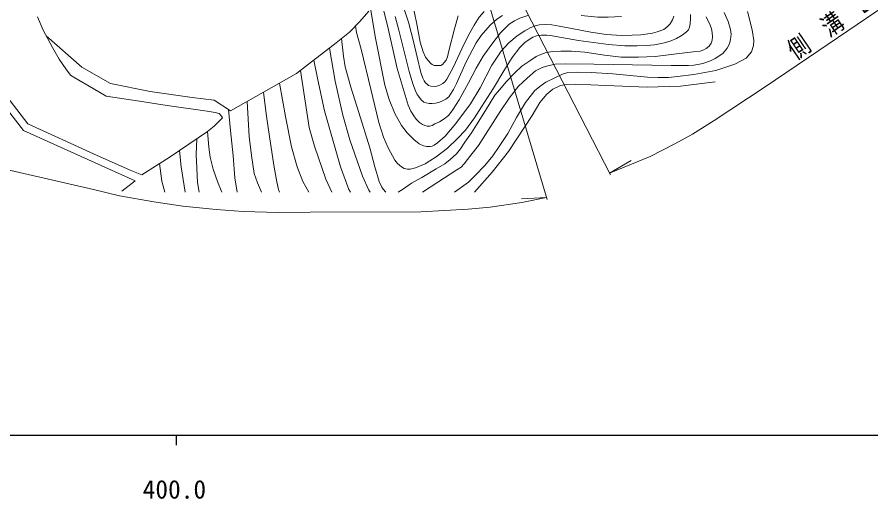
# Model space of a CAD drawing. Units: millimetres at full size, sheet at 1:1000; details may follow other scales. Extents: x 40000 to 680000, y 20000 to 380000.
# Drawn here: x 452376 to 536318, y 198715 to 246137 of the extents above; entities that cross this region are included whole.
import ezdxf
from ezdxf.enums import TextEntityAlignment as Align

# ---------------------------------------------------------------- set-up
doc = ezdxf.new("R2010")
doc.units = ezdxf.units.MM
doc.header["$LTSCALE"] = 1000
for name, color, linetype, lineweight in [('M-BGD', 7, 'Continuous', 13), ('M-STR-HTXT', 7, 'Continuous', 13), ('M-TTL-BAND', 7, 'Continuous', 25)]:
    doc.layers.add(name, color=color, linetype=linetype, lineweight=lineweight)
doc.styles.add('ＭＳ ゴシック', font='')
doc.styles.get('ＭＳ ゴシック').set_extended_font_data('MS Gothic')

msp = doc.modelspace()

# ---------------------------------------------------------------- linework, layer by layer
at = {"layer": 'M-BGD'}
for points in [[(487120, 246969), (487599, 244063), (488526, 239436), (488946, 238013), (489520, 236634), (490179, 235456), (490737, 234736), (491365, 234093), (491915, 233651), (492326, 233465), (492652, 233394), (492972, 233390), (493189, 233428), (493395, 233527), (493707, 233752), (494464, 234428), (495526, 235675), (496958, 237603), (497909, 239177), (499043, 241391), (499954, 242784), (500735, 243608), (501551, 244303), (502280, 244767), (502886, 245095), (503392, 245314), (503751, 245386), (504300, 245399), (504958, 245356), (505665, 245255), (506909, 245014), (508770, 244635), (510303, 244422), (511815, 244338), (512844, 244343), (513714, 244401), (514841, 244556), (515313, 244688), (515950, 244922), (516268, 245155), (516586, 245483), (516819, 245860), (516953, 246233)], [(498282, 246678), (497816, 246134), (497298, 245338), (496878, 244583), (496286, 243424), (495283, 241240), (494640, 240031), (494428, 239762), (494217, 239606), (493945, 239432), (493640, 239330), (493388, 239303), (493045, 239327), (492834, 239409), (492732, 239490), (492532, 239674), (492389, 239877), (492272, 240133), (492068, 240679), (491704, 242174), (491371, 243603), (490847, 245632), (490465, 246813)], [(462667, 229014), (463981, 230006), (453015, 234976), (449268, 239766), (447169, 243888), (446950, 244836), (446834, 246113)], [(454367, 246146), (454942, 244858), (455863, 243135), (456521, 242008), (457167, 241037), (457615, 240411), (458058, 240168), (459842, 239115), (461137, 238360), (464403, 237844), (467144, 237426), (471079, 236863), (471866, 236758), (472236, 236654), (472461, 236381), (472558, 236220), (471738, 235409), (471108, 234865), (467425, 232395), (464637, 230610), (463495, 231063), (459890, 232675), (453440, 235644), (450260, 239727)], [(486948, 246723), (486074, 245703), (485056, 244658), (483597, 243467), (481328, 241726), (479851, 240575), (473365, 236897), (471756, 237944), (469581, 238211), (465446, 238816), (461563, 239583), (458738, 241220), (455247, 244288)], [(485644, 245262), (485744, 244606), (486191, 242972), (487155, 239053), (487949, 235745), (488400, 234325), (488860, 233279), (489517, 232041), (489786, 231726), (490175, 231397), (490433, 231231), (490771, 231155), (491039, 231170), (491282, 231221), (491555, 231296), (491954, 231448), (492498, 231706), (492953, 231984), (493570, 232368), (494704, 233226), (495687, 234182), (496449, 235022), (497330, 236226), (498041, 237286), (499219, 239151), (500228, 240844), (501064, 242167), (501788, 243126), (502303, 243641), (502729, 243945), (503091, 244149), (503447, 244282), (503942, 244358), (504463, 244352), (504984, 244282), (505905, 244117), (507567, 243825), (510534, 243451), (512138, 243310), (513333, 243304), (514260, 243336), (515029, 243399), (515852, 243558), (516577, 243761), (517212, 244041), (517752, 244371), (518197, 244695), (518370, 244881), (518490, 245148), (518541, 245478), (518592, 246043), (518573, 246395)], [(488446, 246719), (488794, 245315), (489751, 241090), (490808, 237474), (491093, 236887), (491382, 236406), (491614, 236079), (491939, 235762), (492231, 235555), (492470, 235455), (492705, 235413), (492951, 235413), (493176, 235480), (493461, 235619), (493894, 235812), (494358, 236112), (494800, 236443), (495026, 236733), (495261, 237068), (495832, 237977), (496711, 239585), (497495, 241107), (498197, 242301), (499047, 243480), (499913, 244592), (500761, 245431), (501272, 245768), (501792, 246014), (502588, 246299)], [(489541, 246204), (489906, 244838), (490186, 243672), (490916, 240780), (491273, 239553), (491531, 238892), (491712, 238526), (491946, 238205), (492099, 237984), (492359, 237771), (492587, 237683), (492896, 237621), (493186, 237617), (493517, 237650), (493844, 237727), (494214, 237893), (494514, 238068), (494824, 238294), (494995, 238544), (495272, 238996), (495572, 239610), (496517, 241739), (497498, 243605), (497996, 244316), (498879, 245338), (499542, 245938), (500094, 246286)], [(489855, 228911), (490350, 229245), (491142, 229783), (492169, 230362), (493590, 231208), (494422, 231706), (494944, 232104), (495562, 232674), (495983, 233170), (496395, 233809), (497061, 234736), (497557, 235535), (498423, 236950), (499359, 238438), (499840, 239021), (500472, 239749), (501303, 240635), (502006, 241290), (502775, 241840), (503414, 242272), (503867, 242458), (504396, 242650), (505035, 242760), (505839, 242780), (506897, 242780), (508206, 242678), (510110, 242382), (511752, 242197), (513483, 242190), (515094, 242272), (516152, 242375), (517197, 242513), (518835, 242706), (519535, 242788), (519899, 242912), (520106, 243035), (520428, 243276), (520628, 243571), (520717, 243873), (520751, 244203), (520717, 244605), (520642, 244983), (520511, 245340), (520133, 246171)], [(491419, 246720), (491694, 245269), (492008, 243655), (492290, 242728), (492519, 242174), (492778, 241875), (493048, 241560), (493199, 241454), (493385, 241381), (493683, 241354), (494046, 241374), (494198, 241458), (494379, 241656), (494548, 241903), (494677, 242225), (494830, 242799), (495377, 244988), (495727, 246271)], [(492236, 228911), (493739, 229899), (495621, 231103), (496043, 231367), (496333, 231683), (496993, 232544), (497725, 233499), (499861, 236838), (500752, 238153), (501666, 239348), (502510, 240139), (503354, 240842), (504013, 241176), (504567, 241352), (505292, 241503), (506286, 241538), (509082, 241494), (516674, 241370), (518372, 241374), (518908, 241398), (519309, 241460), (519808, 241571), (520541, 241824), (521004, 242045), (521746, 242556), (522188, 243086), (522431, 243506), (522509, 243936), (522564, 244456), (522520, 244908), (522287, 245685), (521878, 246602)], [(495392, 228911), (496751, 229904), (497395, 230544), (498360, 231535), (499150, 232496), (499776, 233405), (500617, 234675), (501461, 236249), (502370, 237725), (503290, 238921), (503891, 239410), (504372, 239719), (505187, 240139), (505994, 240508), (506535, 240671), (507427, 240714), (508800, 240697), (510958, 240559), (514369, 240232), (515382, 240189), (516429, 240181), (517287, 240275), (518909, 240481), (521068, 240894), (522939, 241488), (524058, 242102), (524585, 242716), (524761, 243331), (524805, 243835), (524629, 244867), (524189, 246678)], [(507829, 246285), (509475, 246131), (510501, 246126), (511802, 246187)], [(484275, 244020), (484468, 242300), (484635, 241241), (485175, 239243), (485963, 236736), (487069, 233265), (487547, 231408), (487981, 229958), (488220, 229401), (488350, 229211), (488633, 228911)], [(483085, 243074), (483636, 239828), (484411, 236496), (485081, 234045), (486325, 230482), (486947, 229105), (487074, 228911)], [(481563, 241907), (481935, 239972), (482609, 236896), (484156, 231410), (484981, 229179), (485140, 228911)], [(480231, 240871), (481098, 235263), (481610, 233432), (482739, 230174), (483335, 228911)], [(478177, 239626), (478766, 236355), (479346, 233382), (479899, 231387), (480478, 229940), (481057, 228911)], [(497342, 228911), (499068, 230878), (500678, 232918), (503003, 236457), (503784, 237739), (504449, 238556), (505056, 239045), (505803, 239395), (506363, 239512), (507313, 239538), (510252, 239387), (514324, 239224), (517585, 239352), (520991, 239771)], [(476608, 238736), (476857, 236602), (477238, 234155), (477646, 231380), (477897, 229913), (478088, 229151), (478178, 228911)], [(474995, 237821), (475203, 234393), (475418, 232508), (475700, 230755), (476014, 229813), (476394, 228911)], [(473164, 237028), (473366, 234974), (473610, 232483), (473789, 230313), (474017, 228911)], [(471108, 234865), (471235, 233329), (471371, 232341), (471658, 231177), (472081, 229959), (472496, 228911)], [(470033, 234144), (469991, 232602), (470041, 231254), (470124, 229860), (470262, 228911)], [(468355, 233019), (468500, 231401), (468898, 228911)], [(466375, 231723), (466591, 229988), (466898, 228911)]]:
    msp.add_lwpolyline(points, dxfattribs=at)
at = {"layer": 'M-STR-HTXT'}
for p, q in [((501013, 249542), (510707, 230599)), ((498415, 248624), (504488, 228199)), ((510615, 230778), (512733, 232020)), ((504431, 228392), (501981, 228243))]:
    msp.add_line(p, q, dxfattribs=at)
for points in [[(510615, 230778), (514602, 232420), (517048, 233658), (518790, 234611), (520910, 235954), (525907, 239262), (531197, 242834), (538730, 247980), (543984, 251567), (547693, 254759), (555456, 262349), (557320, 264057), (558705, 265169), (560184, 266350), (566818, 271184)], [(371765, 252549), (375388, 252248), (379058, 251728), (382090, 251135), (385018, 250418), (388548, 249378), (399411, 245217), (404610, 243250), (412425, 240450), (418745, 238601), (427177, 236691), (459878, 229168), (462453, 228551), (465809, 227943), (468665, 227531), (471951, 227186), (474605, 227007), (478044, 226906), (481205, 226946), (492076, 226974), (496709, 227218), (498880, 227428), (501988, 227895), (504431, 228392)]]:
    msp.add_lwpolyline(points, dxfattribs=at)
at = {"layer": 'M-TTL-BAND'}
for p, q in [((40000, 205000), (579000, 205000)), ((468000, 205000), (468000, 204000))]:
    msp.add_line(p, q, dxfattribs=at)

# ---------------------------------------------------------------- texts
at = {"layer": 'M-STR-HTXT', "style": 'ＭＳ ゴシック', "width": 0.8}
msp.add_text('側\u3000溝\u3000L=72.0', height=1833, rotation=34.335, dxfattribs=at).set_placement((534993, 245364), align=Align.BOTTOM_CENTER)
at = {"layer": 'M-TTL-BAND', "style": 'ＭＳ ゴシック'}
msp.add_text('400.0', height=1833, dxfattribs=at).set_placement((467844, 198195), align=Align.BOTTOM_CENTER)

doc.saveas('drawing.dxf')
